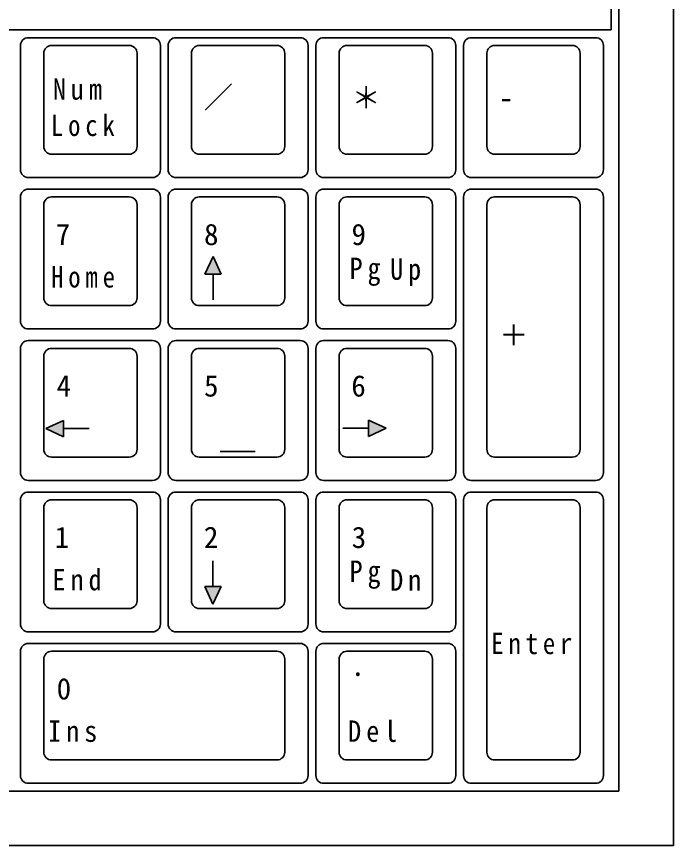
# Model space of a CAD drawing. Units: millimetres, scale not verified. Extents: x -27958 to 16946, y -4245 to 4259.
# Drawn here: x -4973.5 to -4889, y 2525.1 to 2631.8 of the extents above; entities that cross this region are included whole.
import ezdxf
from ezdxf.enums import TextEntityAlignment as Align

# ---------------------------------------------------------------- set-up
doc = ezdxf.new("R2010")
doc.units = ezdxf.units.MM
doc.header["$LTSCALE"] = 30
doc.layers.add('0-0', color=7, linetype='Continuous', lineweight=35)
doc.styles.add('ＭＳ ゴシック', font='')
doc.styles.get('ＭＳ ゴシック').set_extended_font_data('MS Gothic')

msp = doc.modelspace()

# ---------------------------------------------------------------- linework, layer by layer
at = {"layer": '0-0'}
for p, q in [((-4896.98, 2630.12), (-4896.98, 2697.12)), ((-4895.98, 2532.12), (-4895.98, 2697.12)), ((-4888.98, 2525.12), (-4888.98, 2697.12)), ((-4896.98, 2630.12), (-5332.98, 2630.12)), ((-4971.98, 2629.12), (-4955.98, 2629.12)), ((-4936.98, 2629.12), (-4952.98, 2629.12)), ((-4917.98, 2629.12), (-4933.98, 2629.12)), ((-4898.98, 2629.12), (-4914.98, 2629.12)), ((-4972.98, 2628.12), (-4972.98, 2612.12)), ((-4958.98, 2628.12), (-4968.98, 2628.12)), ((-4954.98, 2628.12), (-4954.98, 2612.12)), ((-4953.98, 2628.12), (-4953.98, 2612.12)), ((-4949.98, 2628.12), (-4939.98, 2628.12)), ((-4935.98, 2628.12), (-4935.98, 2612.12)), ((-4934.98, 2628.12), (-4934.98, 2612.12)), ((-4930.98, 2628.12), (-4920.98, 2628.12)), ((-4916.98, 2628.12), (-4916.98, 2612.12)), ((-4915.98, 2628.12), (-4915.98, 2612.12)), ((-4911.98, 2628.12), (-4901.98, 2628.12)), ((-4897.98, 2628.12), (-4897.98, 2612.12)), ((-4969.98, 2627.12), (-4969.98, 2615.12)), ((-4957.98, 2627.12), (-4957.98, 2615.12)), ((-4950.98, 2627.12), (-4950.98, 2615.12)), ((-4938.98, 2627.12), (-4938.98, 2615.12)), ((-4931.98, 2627.12), (-4931.98, 2615.12)), ((-4919.98, 2627.12), (-4919.98, 2615.12)), ((-4912.98, 2627.12), (-4912.98, 2615.12)), ((-4900.98, 2627.12), (-4900.98, 2615.12)), ((-4968.98, 2614.12), (-4958.98, 2614.12)), ((-4949.98, 2614.12), (-4939.98, 2614.12)), ((-4930.98, 2614.12), (-4920.98, 2614.12)), ((-4911.98, 2614.12), (-4901.98, 2614.12)), ((-4971.98, 2611.12), (-4955.98, 2611.12)), ((-4952.98, 2611.12), (-4936.98, 2611.12)), ((-4933.98, 2611.12), (-4917.98, 2611.12)), ((-4914.98, 2611.12), (-4898.98, 2611.12)), ((-4955.98, 2609.62), (-4971.98, 2609.62)), ((-4952.98, 2609.62), (-4936.98, 2609.62)), ((-4933.98, 2609.62), (-4917.98, 2609.62)), ((-4914.98, 2609.62), (-4898.98, 2609.62)), ((-4972.98, 2608.62), (-4972.98, 2592.62)), ((-4958.98, 2608.62), (-4968.98, 2608.62)), ((-4954.98, 2608.62), (-4954.98, 2592.62)), ((-4953.98, 2608.62), (-4953.98, 2592.62)), ((-4949.98, 2608.62), (-4939.98, 2608.62)), ((-4935.98, 2608.62), (-4935.98, 2592.62)), ((-4934.98, 2608.62), (-4934.98, 2592.62)), ((-4930.98, 2608.62), (-4920.98, 2608.62)), ((-4916.98, 2608.62), (-4916.98, 2592.62)), ((-4915.98, 2608.62), (-4915.98, 2573.12)), ((-4911.98, 2608.62), (-4901.98, 2608.62)), ((-4897.98, 2608.62), (-4897.98, 2573.12)), ((-4969.98, 2607.62), (-4969.98, 2595.62)), ((-4957.98, 2607.62), (-4957.98, 2595.62)), ((-4950.98, 2607.62), (-4950.98, 2595.62)), ((-4938.98, 2607.62), (-4938.98, 2595.62)), ((-4931.98, 2607.62), (-4931.98, 2595.62)), ((-4919.98, 2607.62), (-4919.98, 2595.62)), ((-4912.98, 2607.62), (-4912.98, 2576.12)), ((-4900.98, 2607.62), (-4900.98, 2576.12)), ((-4948.2, 2600.93), (-4949.25, 2598.67)), ((-4948.2, 2600.93), (-4947.15, 2598.67)), ((-4947.15, 2598.67), (-4949.25, 2598.67)), ((-4948.2, 2598.67), (-4948.2, 2595.37)), ((-4968.98, 2594.62), (-4958.98, 2594.62)), ((-4949.98, 2594.62), (-4939.98, 2594.62)), ((-4930.98, 2594.62), (-4920.98, 2594.62)), ((-4971.98, 2591.62), (-4955.98, 2591.62)), ((-4952.98, 2591.62), (-4936.98, 2591.62)), ((-4933.98, 2591.62), (-4917.98, 2591.62)), ((-4955.98, 2590.12), (-4971.98, 2590.12)), ((-4952.98, 2590.12), (-4936.98, 2590.12)), ((-4933.98, 2590.12), (-4917.98, 2590.12)), ((-4972.98, 2589.12), (-4972.98, 2573.12)), ((-4958.98, 2589.12), (-4968.98, 2589.12)), ((-4954.98, 2589.12), (-4954.98, 2573.12)), ((-4953.98, 2589.12), (-4953.98, 2573.12)), ((-4949.98, 2589.12), (-4939.98, 2589.12)), ((-4935.98, 2589.12), (-4935.98, 2573.12)), ((-4934.98, 2589.12), (-4934.98, 2573.12)), ((-4930.98, 2589.12), (-4920.98, 2589.12)), ((-4916.98, 2589.12), (-4916.98, 2573.12)), ((-4969.98, 2588.12), (-4969.98, 2576.12)), ((-4957.98, 2588.12), (-4957.98, 2576.12)), ((-4950.98, 2588.12), (-4950.98, 2576.12)), ((-4938.98, 2588.12), (-4938.98, 2576.12)), ((-4931.98, 2588.12), (-4931.98, 2576.12)), ((-4919.98, 2588.12), (-4919.98, 2576.12)), ((-4969.7, 2578.79), (-4967.45, 2579.84)), ((-4967.45, 2579.84), (-4967.45, 2577.74)), ((-4925.94, 2578.83), (-4928.19, 2579.88)), ((-4928.19, 2577.77), (-4928.19, 2579.88)), ((-4969.7, 2578.79), (-4967.45, 2577.74)), ((-4967.45, 2578.79), (-4964.14, 2578.79)), ((-4928.19, 2578.83), (-4931.5, 2578.83)), ((-4925.94, 2578.83), (-4928.19, 2577.77)), ((-4947.29, 2575.85), (-4942.79, 2575.85)), ((-4968.98, 2575.12), (-4958.98, 2575.12)), ((-4949.98, 2575.12), (-4939.98, 2575.12)), ((-4930.98, 2575.12), (-4920.98, 2575.12)), ((-4911.98, 2575.12), (-4901.98, 2575.12)), ((-4971.98, 2572.12), (-4955.98, 2572.12)), ((-4952.98, 2572.12), (-4936.98, 2572.12)), ((-4933.98, 2572.12), (-4917.98, 2572.12)), ((-4914.98, 2572.12), (-4898.98, 2572.12)), ((-4971.98, 2570.62), (-4955.98, 2570.62)), ((-4936.98, 2570.62), (-4952.98, 2570.62)), ((-4917.98, 2570.62), (-4933.98, 2570.62)), ((-4898.98, 2570.62), (-4914.98, 2570.62)), ((-4972.98, 2569.62), (-4972.98, 2553.62)), ((-4958.98, 2569.62), (-4968.98, 2569.62)), ((-4954.98, 2569.62), (-4954.98, 2553.62)), ((-4953.98, 2569.62), (-4953.98, 2553.62)), ((-4949.98, 2569.62), (-4939.98, 2569.62)), ((-4935.98, 2569.62), (-4935.98, 2553.62)), ((-4934.98, 2569.62), (-4934.98, 2553.62)), ((-4930.98, 2569.62), (-4920.98, 2569.62)), ((-4916.98, 2569.62), (-4916.98, 2553.62)), ((-4915.98, 2569.62), (-4915.98, 2534.12)), ((-4911.98, 2569.62), (-4901.98, 2569.62)), ((-4897.98, 2569.62), (-4897.98, 2534.12)), ((-4969.98, 2568.62), (-4969.98, 2556.62)), ((-4957.98, 2568.62), (-4957.98, 2556.62)), ((-4950.98, 2568.62), (-4950.98, 2556.62)), ((-4938.98, 2568.62), (-4938.98, 2556.62)), ((-4931.98, 2568.62), (-4931.98, 2556.62)), ((-4919.98, 2568.62), (-4919.98, 2556.62)), ((-4912.98, 2568.62), (-4912.98, 2537.12)), ((-4900.98, 2568.62), (-4900.98, 2537.12)), ((-4948.22, 2558.45), (-4948.22, 2561.75)), ((-4949.27, 2558.45), (-4947.17, 2558.45)), ((-4948.22, 2556.19), (-4949.27, 2558.45)), ((-4948.22, 2556.19), (-4947.17, 2558.45)), ((-4968.98, 2555.62), (-4958.98, 2555.62)), ((-4949.98, 2555.62), (-4939.98, 2555.62)), ((-4930.98, 2555.62), (-4920.98, 2555.62)), ((-4971.98, 2552.62), (-4955.98, 2552.62)), ((-4952.98, 2552.62), (-4936.98, 2552.62)), ((-4933.98, 2552.62), (-4917.98, 2552.62)), ((-4936.98, 2551.12), (-4971.98, 2551.12)), ((-4933.98, 2551.12), (-4917.98, 2551.12)), ((-4972.98, 2550.12), (-4972.98, 2534.12)), ((-4968.98, 2550.12), (-4939.98, 2550.12)), ((-4935.98, 2550.12), (-4935.98, 2534.12)), ((-4934.98, 2550.12), (-4934.98, 2534.12)), ((-4930.98, 2550.12), (-4920.98, 2550.12)), ((-4916.98, 2550.12), (-4916.98, 2534.12)), ((-4969.98, 2549.12), (-4969.98, 2537.12)), ((-4938.98, 2549.12), (-4938.98, 2537.12)), ((-4931.98, 2549.12), (-4931.98, 2537.12)), ((-4919.98, 2549.12), (-4919.98, 2537.12)), ((-4968.98, 2536.12), (-4939.98, 2536.12)), ((-4930.98, 2536.12), (-4920.98, 2536.12)), ((-4911.98, 2536.12), (-4901.98, 2536.12)), ((-4971.98, 2533.12), (-4936.98, 2533.12)), ((-4933.98, 2533.12), (-4917.98, 2533.12)), ((-4914.98, 2533.12), (-4898.98, 2533.12)), ((-5333.98, 2532.12), (-4895.98, 2532.12)), ((-5340.98, 2525.12), (-4888.98, 2525.12))]:
    msp.add_line(p, q, dxfattribs=at)
for centre, start, end in [((-4971.98, 2628.12), 90, 180), ((-4955.98, 2628.12), 0, 90), ((-4952.98, 2628.12), 90, 180), ((-4936.98, 2628.12), 0, 90), ((-4933.98, 2628.12), 90, 180), ((-4917.98, 2628.12), 0, 90), ((-4914.98, 2628.12), 90, 180), ((-4898.98, 2628.12), 0, 90), ((-4968.98, 2627.12), 90, 180), ((-4958.98, 2627.12), 0, 90), ((-4949.98, 2627.12), 90, 180), ((-4939.98, 2627.12), 0, 90), ((-4930.98, 2627.12), 90, 180), ((-4920.98, 2627.12), 0, 90), ((-4911.98, 2627.12), 90, 180), ((-4901.98, 2627.12), 0, 90), ((-4968.98, 2615.12), 180, 270), ((-4958.98, 2615.12), 270, 0), ((-4949.98, 2615.12), 180, 270), ((-4939.98, 2615.12), 270, 0), ((-4930.98, 2615.12), 180, 270), ((-4920.98, 2615.12), 270, 0), ((-4911.98, 2615.12), 180, 270), ((-4901.98, 2615.12), 270, 0), ((-4971.98, 2612.12), 180, 270), ((-4955.98, 2612.12), 270, 0), ((-4952.98, 2612.12), 180, 270), ((-4936.98, 2612.12), 270, 0), ((-4933.98, 2612.12), 180, 270), ((-4917.98, 2612.12), 270, 0), ((-4914.98, 2612.12), 180, 270), ((-4898.98, 2612.12), 270, 0), ((-4971.98, 2608.62), 90, 180), ((-4955.98, 2608.62), 0, 90), ((-4952.98, 2608.62), 90, 180), ((-4936.98, 2608.62), 0, 90), ((-4933.98, 2608.62), 90, 180), ((-4917.98, 2608.62), 0, 90), ((-4914.98, 2608.62), 90, 180), ((-4898.98, 2608.62), 0, 90), ((-4968.98, 2607.62), 90, 180), ((-4958.98, 2607.62), 0, 90), ((-4949.98, 2607.62), 90, 180), ((-4939.98, 2607.62), 0, 90), ((-4930.98, 2607.62), 90, 180), ((-4920.98, 2607.62), 0, 90), ((-4911.98, 2607.62), 90, 180), ((-4901.98, 2607.62), 0, 90), ((-4968.98, 2595.62), 180, 270), ((-4958.98, 2595.62), 270, 0), ((-4949.98, 2595.62), 180, 270), ((-4939.98, 2595.62), 270, 0), ((-4930.98, 2595.62), 180, 270), ((-4920.98, 2595.62), 270, 0), ((-4971.98, 2592.62), 180, 270), ((-4955.98, 2592.62), 270, 0), ((-4952.98, 2592.62), 180, 270), ((-4936.98, 2592.62), 270, 0), ((-4933.98, 2592.62), 180, 270), ((-4917.98, 2592.62), 270, 0), ((-4971.98, 2589.12), 90, 180), ((-4955.98, 2589.12), 0, 90), ((-4952.98, 2589.12), 90, 180), ((-4936.98, 2589.12), 0, 90), ((-4933.98, 2589.12), 90, 180), ((-4917.98, 2589.12), 0, 90), ((-4968.98, 2588.12), 90, 180), ((-4958.98, 2588.12), 0, 90), ((-4949.98, 2588.12), 90, 180), ((-4939.98, 2588.12), 0, 90), ((-4930.98, 2588.12), 90, 180), ((-4920.98, 2588.12), 0, 90), ((-4968.98, 2576.12), 180, 270), ((-4958.98, 2576.12), 270, 0), ((-4949.98, 2576.12), 180, 270), ((-4939.98, 2576.12), 270, 0), ((-4930.98, 2576.12), 180, 270), ((-4920.98, 2576.12), 270, 0), ((-4911.98, 2576.12), 180, 270), ((-4901.98, 2576.12), 270, 0), ((-4971.98, 2573.12), 180, 270), ((-4955.98, 2573.12), 270, 0), ((-4952.98, 2573.12), 180, 270), ((-4936.98, 2573.12), 270, 0), ((-4933.98, 2573.12), 180, 270), ((-4917.98, 2573.12), 270, 0), ((-4914.98, 2573.12), 180, 270), ((-4898.98, 2573.12), 270, 0), ((-4971.98, 2569.62), 90, 180), ((-4955.98, 2569.62), 0, 90), ((-4952.98, 2569.62), 90, 180), ((-4936.98, 2569.62), 0, 90), ((-4933.98, 2569.62), 90, 180), ((-4917.98, 2569.62), 0, 90), ((-4914.98, 2569.62), 90, 180), ((-4898.98, 2569.62), 0, 90), ((-4968.98, 2568.62), 90, 180), ((-4958.98, 2568.62), 0, 90), ((-4949.98, 2568.62), 90, 180), ((-4939.98, 2568.62), 0, 90), ((-4930.98, 2568.62), 90, 180), ((-4920.98, 2568.62), 0, 90), ((-4911.98, 2568.62), 90, 180), ((-4901.98, 2568.62), 0, 90), ((-4968.98, 2556.62), 180, 270), ((-4958.98, 2556.62), 270, 0), ((-4949.98, 2556.62), 180, 270), ((-4939.98, 2556.62), 270, 0), ((-4930.98, 2556.62), 180, 270), ((-4920.98, 2556.62), 270, 0), ((-4971.98, 2553.62), 180, 270), ((-4955.98, 2553.62), 270, 0), ((-4952.98, 2553.62), 180, 270), ((-4936.98, 2553.62), 270, 0), ((-4933.98, 2553.62), 180, 270), ((-4917.98, 2553.62), 270, 0), ((-4971.98, 2550.12), 90, 180), ((-4936.98, 2550.12), 0, 90), ((-4933.98, 2550.12), 90, 180), ((-4917.98, 2550.12), 0, 90), ((-4968.98, 2549.12), 90, 180), ((-4939.98, 2549.12), 0, 90), ((-4930.98, 2549.12), 90, 180), ((-4920.98, 2549.12), 0, 90), ((-4968.98, 2537.12), 180, 270), ((-4939.98, 2537.12), 270, 0), ((-4930.98, 2537.12), 180, 270), ((-4920.98, 2537.12), 270, 0), ((-4911.98, 2537.12), 180, 270), ((-4901.98, 2537.12), 270, 0), ((-4971.98, 2534.12), 180, 270), ((-4936.98, 2534.12), 270, 0), ((-4933.98, 2534.12), 180, 270), ((-4917.98, 2534.12), 270, 0), ((-4914.98, 2534.12), 180, 270), ((-4898.98, 2534.12), 270, 0)]:
    msp.add_arc(centre, 1, start, end, dxfattribs=at)
for points in [[(-4948.2, 2599.42), (-4948.2, 2600.93), (-4949.25, 2598.67)], [(-4948.2, 2599.42), (-4947.15, 2598.67), (-4948.2, 2600.93)], [(-4948.2, 2599.42), (-4949.25, 2598.67), (-4947.15, 2598.67)], [(-4968.2, 2578.79), (-4967.45, 2579.84), (-4969.7, 2578.79)], [(-4968.2, 2578.79), (-4967.45, 2577.74), (-4967.45, 2579.84)], [(-4927.44, 2578.83), (-4928.19, 2579.88), (-4928.19, 2577.77)], [(-4927.44, 2578.83), (-4925.94, 2578.83), (-4928.19, 2579.88)], [(-4968.2, 2578.79), (-4969.7, 2578.79), (-4967.45, 2577.74)], [(-4927.44, 2578.83), (-4928.19, 2577.77), (-4925.94, 2578.83)], [(-4948.22, 2557.7), (-4947.17, 2558.45), (-4949.27, 2558.45)], [(-4948.22, 2557.7), (-4949.27, 2558.45), (-4948.22, 2556.19)], [(-4948.22, 2557.7), (-4948.22, 2556.19), (-4947.17, 2558.45)]]:
    msp.add_solid(points, dxfattribs=at)

# ---------------------------------------------------------------- texts
at = {"layer": '0-0', "style": 'ＭＳ ゴシック'}
for s, p in [('／', (-4949.39, 2619.26)), ('＊', (-4930.39, 2619.2)), ('-', (-4911.42, 2619.2)), ('7', (-4968.45, 2601.59)), ('8', (-4949.37, 2601.59)), ('9', (-4930.4, 2601.59)), ('＋', (-4911.39, 2588.63)), ('4', (-4968.33, 2582.09)), ('5', (-4949.37, 2582.09)), ('6', (-4930.42, 2582.09)), ('1', (-4968.58, 2562.59)), ('2', (-4949.39, 2562.59)), ('3', (-4930.37, 2562.59)), ('.', (-4930.52, 2546.12)), ('0', (-4968.33, 2543.09))]:
    msp.add_text(s, height=2.75, dxfattribs=at).set_placement(p, align=Align.BOTTOM_LEFT)
at = {"layer": '0-0', "char_height": 2.749, "attachment_point": 7, "style": 'ＭＳ ゴシック'}
for s, insert in [('\\T1.38;\\W0.9;Num', (-4968.81, 2621.09)), ('\\T1.39;\\W0.85;Lock', (-4969.06, 2616.41)), ('\\T1.37;\\W0.9;Pg', (-4930.64, 2597.15)), ('\\T1.39;\\W0.85;Home', (-4969.04, 2596.91)), ('\\T1.37;\\W0.9;Up', (-4925.42, 2597.16)), ('\\T1.37;\\W0.9;Pg', (-4930.64, 2558.15)), ('\\T1.38;\\W0.9;End', (-4968.87, 2557.91)), ('\\T1.37;\\W0.9;Dn', (-4925.42, 2557.91)), ('\\T1.39;\\W0.85;Enter', (-4912.41, 2549.71)), ('\\T1.38;\\W0.9;Ins', (-4969.43, 2538.41)), ('\\T1.38;\\W0.9;Del', (-4930.83, 2538.41))]:
    msp.add_mtext(s, dxfattribs=dict(at, insert=insert))

doc.saveas('drawing.dxf')
